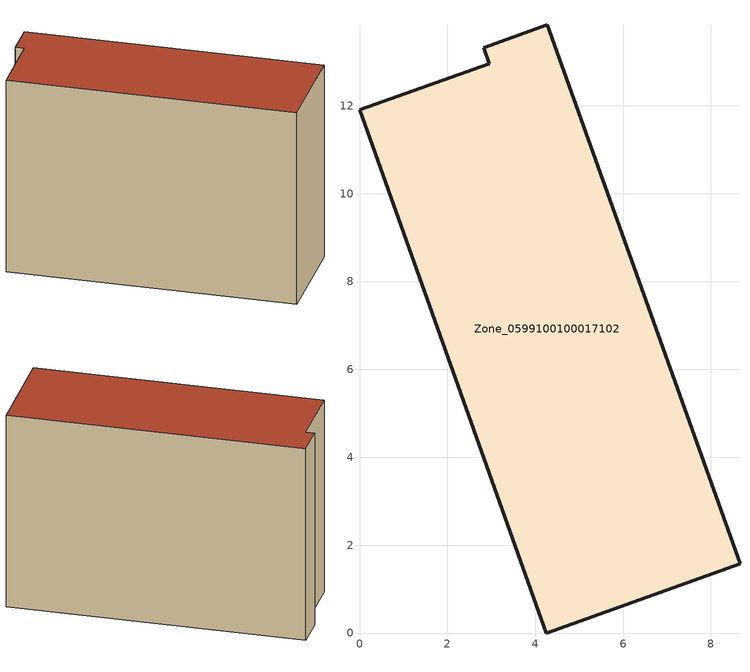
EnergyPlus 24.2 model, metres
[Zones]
Zone_0599100100017102
 floor ground (C_G): 8.66,1.58 4.25,0 0,11.91 2.95,12.96 2.83,13.32 4.27,13.84 z0
 wall outside (C_F): 4.25,0 8.66,1.58 4.27,13.84 2.83,13.32 2.95,12.96 0,11.91 4.25,0 z0:9
 roof outside (C_R): 0,11.91 4.25,0 8.66,1.58 4.27,13.84 2.83,13.32 2.95,12.96 z9
[BUILDING]
Pand.0599100100017102: North Axis=0; Terrain=City; Loads Convergence Tolerance Value=0.04; Temperature Convergence Tolerance Value=0.4; Solar Distribution=FullExterior; Maximum Number of Warmup Days=25; Minimum Number of Warmup Days=1
[Site:Location]
Rotterdam.The.Hague.AP_ZH_NLD Design_Conditions: Latitude=51.96; Longitude=4.45; Time Zone=1; Elevation=-4.5
[SITE:GROUNDTEMPERATURE:BUILDINGSURFACE]
18, 18, 18, 18, 18, 18, 18, 18, 18, 18, 18, 18
[MATERIAL] Thermal Absorptance=0.9; Solar Absorptance=0.7; Visible Absorptance=0.7
Name | Roughness | Thickness | Conductivity | Density | Specific Heat
G.TI.2015-2018 | MediumSmooth | 0.15 | 0.0428571 | 540 | 1210
F.TI.2015-2018 | Rough | 0.3 | 0.0666667 | 1920 | 840
R.TI.2015-2018 | MediumRough | 0.2 | 0.0333333 | 1500 | 1000
[CONSTRUCTION]
C_G: G.TI.2015-2018
C_F: F.TI.2015-2018
C_R: R.TI.2015-2018
[ZONE]
Zone_0599100100017102: Type=1; Multiplier=1; Ceiling Height=Autocalculate; Volume=Autocalculate; Floor Area=autocalculate; Part of Total Floor Area=Yes
[ZONEINFILTRATION:DESIGNFLOWRATE]
Infil_Zone_0599100100017102: Zone or ZoneList or Space or SpaceList=Zone_0599100100017102; Schedule=AlwaysOn; Design Flow Rate Calculation Method=Flow/Area; Flow Rate per Floor Area=0.0015; Constant Term Coefficient=1; Temperature Term Coefficient=0; Velocity Term Coefficient=0; Velocity Squared Term Coefficient=0
[HVACTEMPLATE:ZONE:IDEALLOADSAIRSYSTEM]
Zone_0599100100017102: Maximum Heating Supply Air Temperature=50; Minimum Cooling Supply Air Temperature=13; Maximum Heating Supply Air Humidity Ratio=0.0156; Minimum Cooling Supply Air Humidity Ratio=0.0077; Heating Limit=NoLimit; Cooling Limit=NoLimit; Dehumidification Control Type=ConstantSensibleHeatRatio; Cooling Sensible Heat Ratio=0.7; Dehumidification Setpoint=60; Humidification Control Type=None; Humidification Setpoint=30; Outdoor Air Method=None; Outdoor Air Flow Rate per Person=0.00944; Outdoor Air Flow Rate per Zone Floor Area=0; Outdoor Air Flow Rate per Zone=0; Demand Controlled Ventilation Type=None; Outdoor Air Economizer Type=NoEconomizer; Heat Recovery Type=None; Sensible Heat Recovery Effectiveness=0.7; Latent Heat Recovery Effectiveness=0.65
[ZONECONTROL:THERMOSTAT]
ThermostatControl_Zone_0599100100017102: Zone or ZoneList=Zone_0599100100017102; Control Type Schedule=DualSetpointControlType; Control 1=Thermostat_Zone_0599100100017102; Temperature Difference Between Cutout And Setpoint=0
[THERMOSTATSETPOINT:DUALSETPOINT]
Thermostat_Zone_0599100100017102: Heating Setpoint Temperature Schedule=HeatingSetpoint_Zone_0599100100017102; Cooling Setpoint Temperature Schedule=CoolingSetpoint_Zone_0599100100017102
[SCHEDULE:COMPACT]
HeatingSetpoint_Zone_0599100100017102: Through: 12/31, For: AllDays, Until: 24:00, 21
CoolingSetpoint_Zone_0599100100017102: Through: 12/31, For: AllDays, Until: 24:00, 24
DualSetpointControlType: Through: 12/31, For: AllDays, Until: 24:00, 4
AlwaysOn: Through: 12/31, For: AllDays, Until: 24:00, 1
